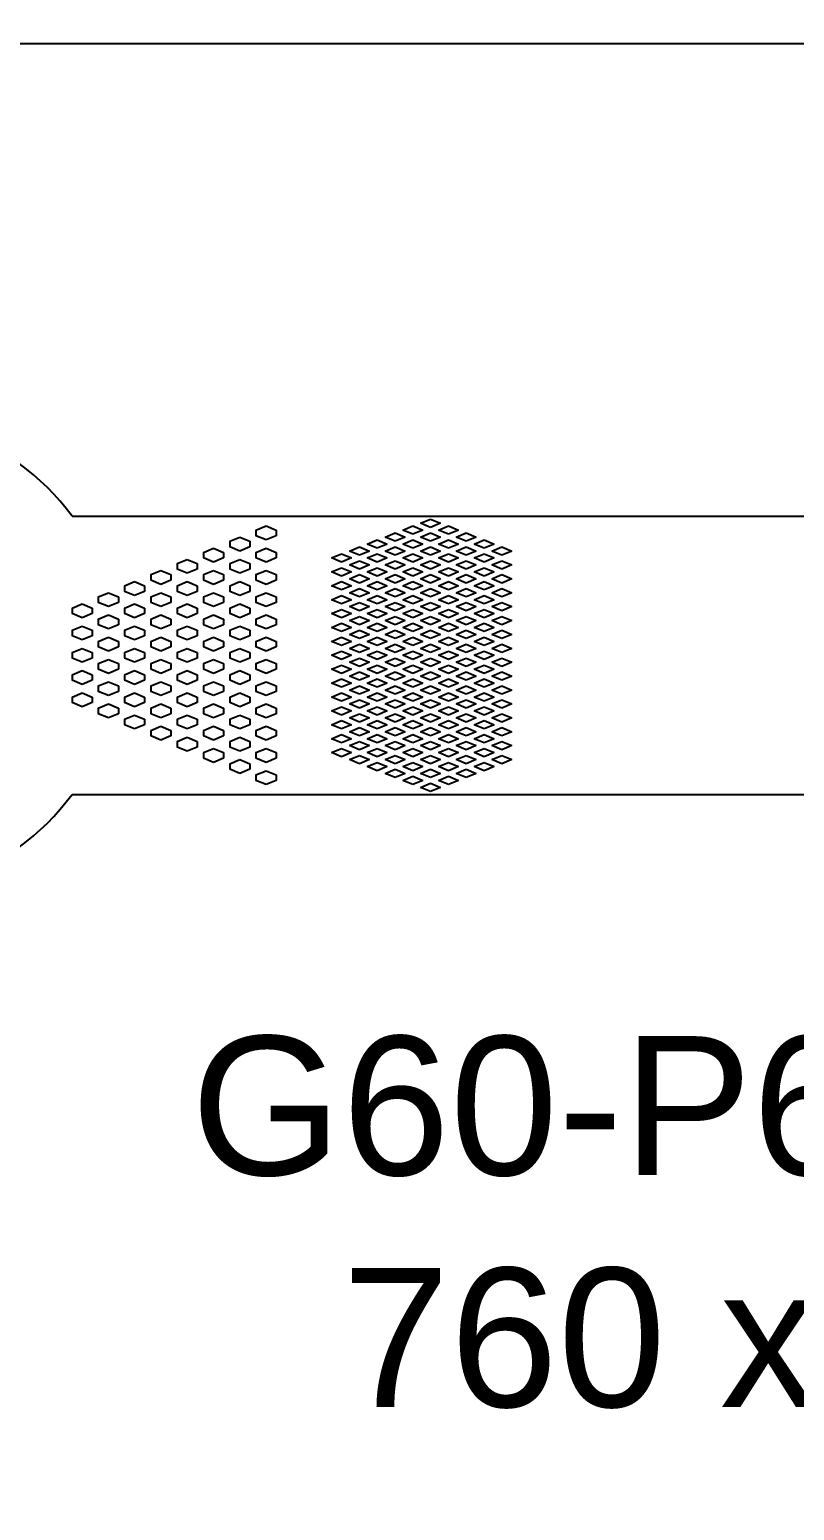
# Model space of a CAD drawing. Header units: inches. Extents: x -271009 to 5700, y -37000 to 38138.
# Drawn here: x -150319 to -147528, y -5405 to 0 of the extents above; entities that cross this region are included whole.
import ezdxf

# ---------------------------------------------------------------- set-up
doc = ezdxf.new("R2010")
doc.units = ezdxf.units.IN
doc.header["$MEASUREMENT"] = 0
doc.styles.get("Standard").update_dxf_attribs({"font": 'arial.ttf'})

msp = doc.modelspace()

# ---------------------------------------------------------------- linework, layer by layer
for p, q in [((-150164.5, -1776.3), (-147208.2, -1776.3)), ((-149493.1, -1827), (-149456.5, -1811.8)), ((-149493.1, -1827), (-149493.1, -1847.3)), ((-149456.5, -1811.8), (-149420, -1827)), ((-149420, -1827), (-149420, -1847.3)), ((-149022.1, -1852.4), (-148985.6, -1837.2)), ((-148985.6, -1837.2), (-148949, -1852.4)), ((-148957.2, -1827), (-148920.6, -1811.8)), ((-148920.6, -1842.2), (-148957.2, -1827)), ((-148920.6, -1811.8), (-148884.1, -1827)), ((-148884.1, -1827), (-148920.6, -1842.2)), ((-148892.2, -1801.6), (-148855.7, -1786.4)), ((-148855.7, -1816.9), (-148892.2, -1801.6)), ((-148892.2, -1852.4), (-148855.7, -1837.2)), ((-148855.7, -1786.4), (-148819.1, -1801.6)), ((-148819.1, -1801.6), (-148855.7, -1816.9)), ((-148855.7, -1837.2), (-148819.1, -1852.4)), ((-148827.2, -1827), (-148790.7, -1811.8)), ((-148790.7, -1842.2), (-148827.2, -1827)), ((-148790.7, -1811.8), (-148754.2, -1827)), ((-148754.2, -1827), (-148790.7, -1842.2)), ((-148762.3, -1852.4), (-148725.7, -1837.2)), ((-148725.7, -1837.2), (-148689.2, -1852.4)), ((-149589, -1867.6), (-149552.5, -1852.4)), ((-149589, -1867.6), (-149589, -1887.9)), ((-149552.5, -1903.1), (-149589, -1887.9)), ((-149552.5, -1852.4), (-149515.9, -1867.6)), ((-149515.9, -1887.9), (-149552.5, -1903.1)), ((-149515.9, -1867.6), (-149515.9, -1887.9)), ((-149456.5, -1862.5), (-149493.1, -1847.3)), ((-149420, -1847.3), (-149456.5, -1862.5)), ((-149152, -1903.1), (-149115.5, -1887.9)), ((-149115.5, -1887.9), (-149079, -1903.1)), ((-149087.1, -1877.8), (-149050.5, -1862.5)), ((-149050.5, -1893), (-149087.1, -1877.8)), ((-149050.5, -1862.5), (-149014, -1877.8)), ((-149014, -1877.8), (-149050.5, -1893)), ((-148985.6, -1867.6), (-149022.1, -1852.4)), ((-149022.1, -1903.1), (-148985.6, -1887.9)), ((-148949, -1852.4), (-148985.6, -1867.6)), ((-148985.6, -1887.9), (-148949, -1903.1)), ((-148957.2, -1877.8), (-148920.6, -1862.5)), ((-148920.6, -1893), (-148957.2, -1877.8)), ((-148920.6, -1862.5), (-148884.1, -1877.8)), ((-148884.1, -1877.8), (-148920.6, -1893)), ((-148855.7, -1867.6), (-148892.2, -1852.4)), ((-148892.2, -1903.1), (-148855.7, -1887.9)), ((-148819.1, -1852.4), (-148855.7, -1867.6)), ((-148855.7, -1887.9), (-148819.1, -1903.1)), ((-148827.2, -1877.8), (-148790.7, -1862.5)), ((-148790.7, -1893), (-148827.2, -1877.8)), ((-148790.7, -1862.5), (-148754.2, -1877.8)), ((-148754.2, -1877.8), (-148790.7, -1893)), ((-148725.7, -1867.6), (-148762.3, -1852.4)), ((-148762.3, -1903.1), (-148725.7, -1887.9)), ((-148689.2, -1852.4), (-148725.7, -1867.6)), ((-148725.7, -1887.9), (-148689.2, -1903.1)), ((-148697.3, -1877.8), (-148660.8, -1862.5)), ((-148660.8, -1893), (-148697.3, -1877.8)), ((-148660.8, -1862.5), (-148624.2, -1877.8)), ((-148624.2, -1877.8), (-148660.8, -1893)), ((-148632.4, -1903.1), (-148595.8, -1887.9)), ((-148595.8, -1887.9), (-148559.3, -1903.1)), ((-149780.8, -1948.8), (-149744.3, -1933.6)), ((-149744.3, -1933.6), (-149707.8, -1948.8)), ((-149684.9, -1908.2), (-149648.4, -1893)), ((-149684.9, -1908.2), (-149684.9, -1928.5)), ((-149648.4, -1943.7), (-149684.9, -1928.5)), ((-149648.4, -1893), (-149611.8, -1908.2)), ((-149611.8, -1928.5), (-149648.4, -1943.7)), ((-149611.8, -1908.2), (-149611.8, -1928.5)), ((-149589, -1948.8), (-149552.5, -1933.6)), ((-149552.5, -1933.6), (-149515.9, -1948.8)), ((-149493.1, -1908.2), (-149456.5, -1893)), ((-149493.1, -1908.2), (-149493.1, -1928.5)), ((-149456.5, -1943.7), (-149493.1, -1928.5)), ((-149456.5, -1893), (-149420, -1908.2)), ((-149420, -1928.5), (-149456.5, -1943.7)), ((-149420, -1908.2), (-149420, -1928.5)), ((-149217, -1928.5), (-149180.5, -1913.3)), ((-149180.5, -1943.7), (-149217, -1928.5)), ((-149180.5, -1913.3), (-149143.9, -1928.5)), ((-149143.9, -1928.5), (-149180.5, -1943.7)), ((-149115.5, -1918.4), (-149152, -1903.1)), ((-149152, -1953.9), (-149115.5, -1938.7)), ((-149079, -1903.1), (-149115.5, -1918.4)), ((-149115.5, -1938.7), (-149079, -1953.9)), ((-149087.1, -1928.5), (-149050.5, -1913.3)), ((-149050.5, -1943.7), (-149087.1, -1928.5)), ((-149050.5, -1913.3), (-149014, -1928.5)), ((-149014, -1928.5), (-149050.5, -1943.7)), ((-148985.6, -1918.4), (-149022.1, -1903.1)), ((-149022.1, -1953.9), (-148985.6, -1938.7)), ((-148949, -1903.1), (-148985.6, -1918.4)), ((-148985.6, -1938.7), (-148949, -1953.9)), ((-148957.2, -1928.5), (-148920.6, -1913.3)), ((-148920.6, -1943.7), (-148957.2, -1928.5)), ((-148920.6, -1913.3), (-148884.1, -1928.5)), ((-148884.1, -1928.5), (-148920.6, -1943.7)), ((-148855.7, -1918.4), (-148892.2, -1903.1)), ((-148892.2, -1953.9), (-148855.7, -1938.7)), ((-148819.1, -1903.1), (-148855.7, -1918.4)), ((-148855.7, -1938.7), (-148819.1, -1953.9)), ((-148827.2, -1928.5), (-148790.7, -1913.3)), ((-148790.7, -1943.7), (-148827.2, -1928.5)), ((-148790.7, -1913.3), (-148754.2, -1928.5)), ((-148754.2, -1928.5), (-148790.7, -1943.7)), ((-148725.7, -1918.4), (-148762.3, -1903.1)), ((-148762.3, -1953.9), (-148725.7, -1938.7)), ((-148689.2, -1903.1), (-148725.7, -1918.4)), ((-148725.7, -1938.7), (-148689.2, -1953.9)), ((-148697.3, -1928.5), (-148660.8, -1913.3)), ((-148660.8, -1943.7), (-148697.3, -1928.5)), ((-148660.8, -1913.3), (-148624.2, -1928.5)), ((-148624.2, -1928.5), (-148660.8, -1943.7)), ((-148595.8, -1918.4), (-148632.4, -1903.1)), ((-148632.4, -1953.9), (-148595.8, -1938.7)), ((-148559.3, -1903.1), (-148595.8, -1918.4)), ((-148595.8, -1938.7), (-148559.3, -1953.9)), ((-149876.8, -1989.4), (-149840.2, -1974.2)), ((-149876.8, -1989.4), (-149876.8, -2009.7)), ((-149840.2, -1974.2), (-149803.7, -1989.4)), ((-149803.7, -1989.4), (-149803.7, -2009.7)), ((-149780.8, -1948.8), (-149780.8, -1969.1)), ((-149744.3, -1984.3), (-149780.8, -1969.1)), ((-149707.8, -1969.1), (-149744.3, -1984.3)), ((-149707.8, -1948.8), (-149707.8, -1969.1)), ((-149684.9, -1989.4), (-149648.4, -1974.2)), ((-149684.9, -1989.4), (-149684.9, -2009.7)), ((-149648.4, -1974.2), (-149611.8, -1989.4)), ((-149611.8, -1989.4), (-149611.8, -2009.7)), ((-149589, -1948.8), (-149589, -1969.1)), ((-149552.5, -1984.3), (-149589, -1969.1)), ((-149515.9, -1969.1), (-149552.5, -1984.3)), ((-149515.9, -1948.8), (-149515.9, -1969.1)), ((-149493.1, -1989.4), (-149456.5, -1974.2)), ((-149493.1, -1989.4), (-149493.1, -2009.7)), ((-149456.5, -1974.2), (-149420, -1989.4)), ((-149420, -1989.4), (-149420, -2009.7)), ((-149217, -1979.3), (-149180.5, -1964)), ((-149180.5, -1994.5), (-149217, -1979.3)), ((-149180.5, -1964), (-149143.9, -1979.3)), ((-149143.9, -1979.3), (-149180.5, -1994.5)), ((-149115.5, -1969.1), (-149152, -1953.9)), ((-149152, -2004.6), (-149115.5, -1989.4)), ((-149079, -1953.9), (-149115.5, -1969.1)), ((-149115.5, -1989.4), (-149079, -2004.6)), ((-149087.1, -1979.3), (-149050.5, -1964)), ((-149050.5, -1994.5), (-149087.1, -1979.3)), ((-149050.5, -1964), (-149014, -1979.3)), ((-149014, -1979.3), (-149050.5, -1994.5)), ((-148985.6, -1969.1), (-149022.1, -1953.9)), ((-149022.1, -2004.6), (-148985.6, -1989.4)), ((-148949, -1953.9), (-148985.6, -1969.1)), ((-148985.6, -1989.4), (-148949, -2004.6)), ((-148957.2, -1979.3), (-148920.6, -1964)), ((-148920.6, -1994.5), (-148957.2, -1979.3)), ((-148920.6, -1964), (-148884.1, -1979.3)), ((-148884.1, -1979.3), (-148920.6, -1994.5)), ((-148855.7, -1969.1), (-148892.2, -1953.9)), ((-148892.2, -2004.6), (-148855.7, -1989.4)), ((-148819.1, -1953.9), (-148855.7, -1969.1)), ((-148855.7, -1989.4), (-148819.1, -2004.6)), ((-148827.2, -1979.3), (-148790.7, -1964)), ((-148790.7, -1994.5), (-148827.2, -1979.3)), ((-148790.7, -1964), (-148754.2, -1979.3)), ((-148754.2, -1979.3), (-148790.7, -1994.5)), ((-148725.7, -1969.1), (-148762.3, -1953.9)), ((-148762.3, -2004.6), (-148725.7, -1989.4)), ((-148689.2, -1953.9), (-148725.7, -1969.1)), ((-148725.7, -1989.4), (-148689.2, -2004.6)), ((-148697.3, -1979.3), (-148660.8, -1964)), ((-148660.8, -1994.5), (-148697.3, -1979.3)), ((-148660.8, -1964), (-148624.2, -1979.3)), ((-148624.2, -1979.3), (-148660.8, -1994.5)), ((-148595.8, -1969.1), (-148632.4, -1953.9)), ((-148632.4, -2004.6), (-148595.8, -1989.4)), ((-148559.3, -1953.9), (-148595.8, -1969.1)), ((-148595.8, -1989.4), (-148559.3, -2004.6)), ((-149972.7, -2030), (-149936.1, -2014.8)), ((-149972.7, -2030), (-149972.7, -2050.3)), ((-149936.1, -2065.5), (-149972.7, -2050.3)), ((-149936.1, -2014.8), (-149899.6, -2030)), ((-149899.6, -2050.3), (-149936.1, -2065.5)), ((-149899.6, -2030), (-149899.6, -2050.3)), ((-149840.2, -2024.9), (-149876.8, -2009.7)), ((-149803.7, -2009.7), (-149840.2, -2024.9)), ((-149780.8, -2030), (-149744.3, -2014.8)), ((-149780.8, -2030), (-149780.8, -2050.3)), ((-149744.3, -2065.5), (-149780.8, -2050.3)), ((-149744.3, -2014.8), (-149707.8, -2030)), ((-149707.8, -2050.3), (-149744.3, -2065.5)), ((-149707.8, -2030), (-149707.8, -2050.3)), ((-149648.4, -2024.9), (-149684.9, -2009.7)), ((-149611.8, -2009.7), (-149648.4, -2024.9)), ((-149589, -2030), (-149552.5, -2014.8)), ((-149589, -2030), (-149589, -2050.3)), ((-149552.5, -2065.5), (-149589, -2050.3)), ((-149552.5, -2014.8), (-149515.9, -2030)), ((-149515.9, -2050.3), (-149552.5, -2065.5)), ((-149515.9, -2030), (-149515.9, -2050.3)), ((-149456.5, -2024.9), (-149493.1, -2009.7)), ((-149420, -2009.7), (-149456.5, -2024.9)), ((-149217, -2030), (-149180.5, -2014.8)), ((-149180.5, -2045.2), (-149217, -2030)), ((-149180.5, -2014.8), (-149143.9, -2030)), ((-149143.9, -2030), (-149180.5, -2045.2)), ((-149115.5, -2019.9), (-149152, -2004.6)), ((-149152, -2055.4), (-149115.5, -2040.2)), ((-149079, -2004.6), (-149115.5, -2019.9)), ((-149115.5, -2040.2), (-149079, -2055.4)), ((-149087.1, -2030), (-149050.5, -2014.8)), ((-149050.5, -2045.2), (-149087.1, -2030)), ((-149050.5, -2014.8), (-149014, -2030)), ((-149014, -2030), (-149050.5, -2045.2)), ((-148985.6, -2019.9), (-149022.1, -2004.6)), ((-149022.1, -2055.4), (-148985.6, -2040.2)), ((-148949, -2004.6), (-148985.6, -2019.9)), ((-148985.6, -2040.2), (-148949, -2055.4)), ((-148957.2, -2030), (-148920.6, -2014.8)), ((-148920.6, -2045.2), (-148957.2, -2030)), ((-148920.6, -2014.8), (-148884.1, -2030)), ((-148884.1, -2030), (-148920.6, -2045.2)), ((-148855.7, -2019.9), (-148892.2, -2004.6)), ((-148892.2, -2055.4), (-148855.7, -2040.2)), ((-148819.1, -2004.6), (-148855.7, -2019.9)), ((-148855.7, -2040.2), (-148819.1, -2055.4)), ((-148827.2, -2030), (-148790.7, -2014.8)), ((-148790.7, -2045.2), (-148827.2, -2030)), ((-148790.7, -2014.8), (-148754.2, -2030)), ((-148754.2, -2030), (-148790.7, -2045.2)), ((-148725.7, -2019.9), (-148762.3, -2004.6)), ((-148762.3, -2055.4), (-148725.7, -2040.2)), ((-148689.2, -2004.6), (-148725.7, -2019.9)), ((-148725.7, -2040.2), (-148689.2, -2055.4)), ((-148697.3, -2030), (-148660.8, -2014.8)), ((-148660.8, -2045.2), (-148697.3, -2030)), ((-148660.8, -2014.8), (-148624.2, -2030)), ((-148624.2, -2030), (-148660.8, -2045.2)), ((-148595.8, -2019.9), (-148632.4, -2004.6)), ((-148632.4, -2055.4), (-148595.8, -2040.2)), ((-148559.3, -2004.6), (-148595.8, -2019.9)), ((-148595.8, -2040.2), (-148559.3, -2055.4)), ((-150164.5, -2111.2), (-150128, -2096)), ((-150128, -2096), (-150091.4, -2111.2)), ((-150068.6, -2070.6), (-150032, -2055.4)), ((-150068.6, -2070.6), (-150068.6, -2090.9)), ((-150032, -2106.1), (-150068.6, -2090.9)), ((-150032, -2055.4), (-149995.5, -2070.6)), ((-149995.5, -2090.9), (-150032, -2106.1)), ((-149995.5, -2070.6), (-149995.5, -2090.9)), ((-149972.7, -2111.2), (-149936.1, -2096)), ((-149936.1, -2096), (-149899.6, -2111.2)), ((-149876.8, -2070.6), (-149840.2, -2055.4)), ((-149876.8, -2070.6), (-149876.8, -2090.9)), ((-149840.2, -2106.1), (-149876.8, -2090.9)), ((-149840.2, -2055.4), (-149803.7, -2070.6)), ((-149803.7, -2090.9), (-149840.2, -2106.1)), ((-149803.7, -2070.6), (-149803.7, -2090.9)), ((-149780.8, -2111.2), (-149744.3, -2096)), ((-149744.3, -2096), (-149707.8, -2111.2)), ((-149684.9, -2070.6), (-149648.4, -2055.4)), ((-149684.9, -2070.6), (-149684.9, -2090.9)), ((-149648.4, -2106.1), (-149684.9, -2090.9)), ((-149648.4, -2055.4), (-149611.8, -2070.6)), ((-149611.8, -2090.9), (-149648.4, -2106.1)), ((-149611.8, -2070.6), (-149611.8, -2090.9)), ((-149589, -2111.2), (-149552.5, -2096)), ((-149552.5, -2096), (-149515.9, -2111.2)), ((-149493.1, -2070.6), (-149456.5, -2055.4)), ((-149493.1, -2070.6), (-149493.1, -2090.9)), ((-149456.5, -2106.1), (-149493.1, -2090.9)), ((-149456.5, -2055.4), (-149420, -2070.6)), ((-149420, -2090.9), (-149456.5, -2106.1)), ((-149420, -2070.6), (-149420, -2090.9)), ((-149217, -2080.8), (-149180.5, -2065.5)), ((-149180.5, -2096), (-149217, -2080.8)), ((-149180.5, -2065.5), (-149143.9, -2080.8)), ((-149143.9, -2080.8), (-149180.5, -2096)), ((-149115.5, -2070.6), (-149152, -2055.4)), ((-149152, -2106.1), (-149115.5, -2090.9)), ((-149115.5, -2121.4), (-149152, -2106.1)), ((-149079, -2055.4), (-149115.5, -2070.6)), ((-149115.5, -2090.9), (-149079, -2106.1)), ((-149079, -2106.1), (-149115.5, -2121.4)), ((-149087.1, -2080.8), (-149050.5, -2065.5)), ((-149050.5, -2096), (-149087.1, -2080.8)), ((-149050.5, -2065.5), (-149014, -2080.8)), ((-149014, -2080.8), (-149050.5, -2096)), ((-148985.6, -2070.6), (-149022.1, -2055.4)), ((-149022.1, -2106.1), (-148985.6, -2090.9)), ((-148985.6, -2121.4), (-149022.1, -2106.1)), ((-148949, -2055.4), (-148985.6, -2070.6)), ((-148985.6, -2090.9), (-148949, -2106.1)), ((-148949, -2106.1), (-148985.6, -2121.4)), ((-148957.2, -2080.8), (-148920.6, -2065.5)), ((-148920.6, -2096), (-148957.2, -2080.8)), ((-148920.6, -2065.5), (-148884.1, -2080.8)), ((-148884.1, -2080.8), (-148920.6, -2096)), ((-148855.7, -2070.6), (-148892.2, -2055.4)), ((-148892.2, -2106.1), (-148855.7, -2090.9)), ((-148855.7, -2121.4), (-148892.2, -2106.1)), ((-148819.1, -2055.4), (-148855.7, -2070.6)), ((-148855.7, -2090.9), (-148819.1, -2106.1)), ((-148819.1, -2106.1), (-148855.7, -2121.4)), ((-148827.2, -2080.8), (-148790.7, -2065.5)), ((-148790.7, -2096), (-148827.2, -2080.8)), ((-148790.7, -2065.5), (-148754.2, -2080.8)), ((-148754.2, -2080.8), (-148790.7, -2096)), ((-148725.7, -2070.6), (-148762.3, -2055.4)), ((-148762.3, -2106.1), (-148725.7, -2090.9)), ((-148725.7, -2121.4), (-148762.3, -2106.1)), ((-148689.2, -2055.4), (-148725.7, -2070.6)), ((-148725.7, -2090.9), (-148689.2, -2106.1)), ((-148689.2, -2106.1), (-148725.7, -2121.4)), ((-148697.3, -2080.8), (-148660.8, -2065.5)), ((-148660.8, -2096), (-148697.3, -2080.8)), ((-148660.8, -2065.5), (-148624.2, -2080.8)), ((-148624.2, -2080.8), (-148660.8, -2096)), ((-148595.8, -2070.6), (-148632.4, -2055.4)), ((-148632.4, -2106.1), (-148595.8, -2090.9)), ((-148595.8, -2121.4), (-148632.4, -2106.1)), ((-148559.3, -2055.4), (-148595.8, -2070.6)), ((-148595.8, -2090.9), (-148559.3, -2106.1)), ((-148559.3, -2106.1), (-148595.8, -2121.4)), ((-150164.5, -2111.2), (-150164.5, -2131.5)), ((-150128, -2146.7), (-150164.5, -2131.5)), ((-150091.4, -2131.5), (-150128, -2146.7)), ((-150091.4, -2111.2), (-150091.4, -2131.5)), ((-150068.6, -2151.8), (-150032, -2136.6)), ((-150068.6, -2151.8), (-150068.6, -2172.1)), ((-150032, -2136.6), (-149995.5, -2151.8)), ((-149995.5, -2151.8), (-149995.5, -2172.1)), ((-149972.7, -2111.2), (-149972.7, -2131.5)), ((-149936.1, -2146.7), (-149972.7, -2131.5)), ((-149899.6, -2131.5), (-149936.1, -2146.7)), ((-149899.6, -2111.2), (-149899.6, -2131.5)), ((-149876.8, -2151.8), (-149840.2, -2136.6)), ((-149876.8, -2151.8), (-149876.8, -2172.1)), ((-149840.2, -2136.6), (-149803.7, -2151.8)), ((-149803.7, -2151.8), (-149803.7, -2172.1)), ((-149780.8, -2111.2), (-149780.8, -2131.5)), ((-149744.3, -2146.7), (-149780.8, -2131.5)), ((-149707.8, -2131.5), (-149744.3, -2146.7)), ((-149707.8, -2111.2), (-149707.8, -2131.5)), ((-149684.9, -2151.8), (-149648.4, -2136.6)), ((-149684.9, -2151.8), (-149684.9, -2172.1)), ((-149648.4, -2136.6), (-149611.8, -2151.8)), ((-149611.8, -2151.8), (-149611.8, -2172.1)), ((-149589, -2111.2), (-149589, -2131.5)), ((-149552.5, -2146.7), (-149589, -2131.5)), ((-149515.9, -2131.5), (-149552.5, -2146.7)), ((-149515.9, -2111.2), (-149515.9, -2131.5)), ((-149493.1, -2151.8), (-149456.5, -2136.6)), ((-149493.1, -2151.8), (-149493.1, -2172.1)), ((-149456.5, -2136.6), (-149420, -2151.8)), ((-149420, -2151.8), (-149420, -2172.1)), ((-149217, -2131.5), (-149180.5, -2116.3)), ((-149180.5, -2146.7), (-149217, -2131.5)), ((-149180.5, -2116.3), (-149143.9, -2131.5)), ((-149143.9, -2131.5), (-149180.5, -2146.7)), ((-149152, -2156.9), (-149115.5, -2141.7)), ((-149115.5, -2172.1), (-149152, -2156.9)), ((-149115.5, -2141.7), (-149079, -2156.9)), ((-149079, -2156.9), (-149115.5, -2172.1)), ((-149087.1, -2131.5), (-149050.5, -2116.3)), ((-149050.5, -2146.7), (-149087.1, -2131.5)), ((-149050.5, -2116.3), (-149014, -2131.5)), ((-149014, -2131.5), (-149050.5, -2146.7)), ((-149022.1, -2156.9), (-148985.6, -2141.7)), ((-148985.6, -2172.1), (-149022.1, -2156.9)), ((-148985.6, -2141.7), (-148949, -2156.9)), ((-148949, -2156.9), (-148985.6, -2172.1)), ((-148957.2, -2131.5), (-148920.6, -2116.3)), ((-148920.6, -2146.7), (-148957.2, -2131.5)), ((-148920.6, -2116.3), (-148884.1, -2131.5)), ((-148884.1, -2131.5), (-148920.6, -2146.7)), ((-148892.2, -2156.9), (-148855.7, -2141.7)), ((-148855.7, -2172.1), (-148892.2, -2156.9)), ((-148855.7, -2141.7), (-148819.1, -2156.9)), ((-148819.1, -2156.9), (-148855.7, -2172.1)), ((-148827.2, -2131.5), (-148790.7, -2116.3)), ((-148790.7, -2146.7), (-148827.2, -2131.5)), ((-148790.7, -2116.3), (-148754.2, -2131.5)), ((-148754.2, -2131.5), (-148790.7, -2146.7)), ((-148762.3, -2156.9), (-148725.7, -2141.7)), ((-148725.7, -2172.1), (-148762.3, -2156.9)), ((-148725.7, -2141.7), (-148689.2, -2156.9)), ((-148689.2, -2156.9), (-148725.7, -2172.1)), ((-148697.3, -2131.5), (-148660.8, -2116.3)), ((-148660.8, -2146.7), (-148697.3, -2131.5)), ((-148660.8, -2116.3), (-148624.2, -2131.5)), ((-148624.2, -2131.5), (-148660.8, -2146.7)), ((-148632.4, -2156.9), (-148595.8, -2141.7)), ((-148595.8, -2172.1), (-148632.4, -2156.9)), ((-148595.8, -2141.7), (-148559.3, -2156.9)), ((-148559.3, -2156.9), (-148595.8, -2172.1)), ((-150164.5, -2192.4), (-150128, -2177.2)), ((-150164.5, -2192.4), (-150164.5, -2212.7)), ((-150128, -2227.9), (-150164.5, -2212.7)), ((-150128, -2177.2), (-150091.4, -2192.4)), ((-150091.4, -2212.7), (-150128, -2227.9)), ((-150091.4, -2192.4), (-150091.4, -2212.7)), ((-150032, -2187.3), (-150068.6, -2172.1)), ((-149995.5, -2172.1), (-150032, -2187.3)), ((-149972.7, -2192.4), (-149936.1, -2177.2)), ((-149972.7, -2192.4), (-149972.7, -2212.7)), ((-149936.1, -2227.9), (-149972.7, -2212.7)), ((-149936.1, -2177.2), (-149899.6, -2192.4)), ((-149899.6, -2212.7), (-149936.1, -2227.9)), ((-149899.6, -2192.4), (-149899.6, -2212.7)), ((-149840.2, -2187.3), (-149876.8, -2172.1)), ((-149803.7, -2172.1), (-149840.2, -2187.3)), ((-149780.8, -2192.4), (-149744.3, -2177.2)), ((-149780.8, -2192.4), (-149780.8, -2212.7)), ((-149744.3, -2227.9), (-149780.8, -2212.7)), ((-149744.3, -2177.2), (-149707.8, -2192.4)), ((-149707.8, -2212.7), (-149744.3, -2227.9)), ((-149707.8, -2192.4), (-149707.8, -2212.7)), ((-149648.4, -2187.3), (-149684.9, -2172.1)), ((-149611.8, -2172.1), (-149648.4, -2187.3)), ((-149589, -2192.4), (-149552.5, -2177.2)), ((-149589, -2192.4), (-149589, -2212.7)), ((-149552.5, -2227.9), (-149589, -2212.7)), ((-149552.5, -2177.2), (-149515.9, -2192.4)), ((-149515.9, -2212.7), (-149552.5, -2227.9)), ((-149515.9, -2192.4), (-149515.9, -2212.7)), ((-149456.5, -2187.3), (-149493.1, -2172.1)), ((-149420, -2172.1), (-149456.5, -2187.3)), ((-149217, -2182.3), (-149180.5, -2167)), ((-149180.5, -2197.5), (-149217, -2182.3)), ((-149180.5, -2167), (-149143.9, -2182.3)), ((-149143.9, -2182.3), (-149180.5, -2197.5)), ((-149152, -2207.6), (-149115.5, -2192.4)), ((-149115.5, -2222.9), (-149152, -2207.6)), ((-149115.5, -2192.4), (-149079, -2207.6)), ((-149079, -2207.6), (-149115.5, -2222.9)), ((-149087.1, -2182.3), (-149050.5, -2167)), ((-149050.5, -2197.5), (-149087.1, -2182.3)), ((-149050.5, -2167), (-149014, -2182.3)), ((-149014, -2182.3), (-149050.5, -2197.5)), ((-149022.1, -2207.6), (-148985.6, -2192.4)), ((-148985.6, -2222.9), (-149022.1, -2207.6)), ((-148985.6, -2192.4), (-148949, -2207.6)), ((-148949, -2207.6), (-148985.6, -2222.9)), ((-148957.2, -2182.3), (-148920.6, -2167)), ((-148920.6, -2197.5), (-148957.2, -2182.3)), ((-148920.6, -2167), (-148884.1, -2182.3)), ((-148884.1, -2182.3), (-148920.6, -2197.5)), ((-148892.2, -2207.6), (-148855.7, -2192.4)), ((-148855.7, -2222.9), (-148892.2, -2207.6)), ((-148855.7, -2192.4), (-148819.1, -2207.6)), ((-148819.1, -2207.6), (-148855.7, -2222.9)), ((-148827.2, -2182.3), (-148790.7, -2167)), ((-148790.7, -2197.5), (-148827.2, -2182.3)), ((-148790.7, -2167), (-148754.2, -2182.3)), ((-148754.2, -2182.3), (-148790.7, -2197.5)), ((-148762.3, -2207.6), (-148725.7, -2192.4)), ((-148725.7, -2222.9), (-148762.3, -2207.6)), ((-148725.7, -2192.4), (-148689.2, -2207.6)), ((-148689.2, -2207.6), (-148725.7, -2222.9)), ((-148697.3, -2182.3), (-148660.8, -2167)), ((-148660.8, -2197.5), (-148697.3, -2182.3)), ((-148660.8, -2167), (-148624.2, -2182.3)), ((-148624.2, -2182.3), (-148660.8, -2197.5)), ((-148632.4, -2207.6), (-148595.8, -2192.4)), ((-148595.8, -2222.9), (-148632.4, -2207.6)), ((-148595.8, -2192.4), (-148559.3, -2207.6)), ((-148559.3, -2207.6), (-148595.8, -2222.9)), ((-150164.5, -2273.6), (-150128, -2258.4)), ((-150128, -2258.4), (-150091.4, -2273.6)), ((-150068.6, -2233), (-150032, -2217.8)), ((-150068.6, -2233), (-150068.6, -2253.3)), ((-150032, -2268.5), (-150068.6, -2253.3)), ((-150032, -2217.8), (-149995.5, -2233)), ((-149995.5, -2253.3), (-150032, -2268.5)), ((-149995.5, -2233), (-149995.5, -2253.3)), ((-149972.7, -2273.6), (-149936.1, -2258.4)), ((-149936.1, -2258.4), (-149899.6, -2273.6)), ((-149876.8, -2233), (-149840.2, -2217.8)), ((-149876.8, -2233), (-149876.8, -2253.3)), ((-149840.2, -2268.5), (-149876.8, -2253.3)), ((-149840.2, -2217.8), (-149803.7, -2233)), ((-149803.7, -2253.3), (-149840.2, -2268.5)), ((-149803.7, -2233), (-149803.7, -2253.3)), ((-149780.8, -2273.6), (-149744.3, -2258.4)), ((-149744.3, -2258.4), (-149707.8, -2273.6)), ((-149684.9, -2233), (-149648.4, -2217.8)), ((-149684.9, -2233), (-149684.9, -2253.3)), ((-149648.4, -2268.5), (-149684.9, -2253.3)), ((-149648.4, -2217.8), (-149611.8, -2233)), ((-149611.8, -2253.3), (-149648.4, -2268.5)), ((-149611.8, -2233), (-149611.8, -2253.3)), ((-149589, -2273.6), (-149552.5, -2258.4)), ((-149552.5, -2258.4), (-149515.9, -2273.6)), ((-149493.1, -2233), (-149456.5, -2217.8)), ((-149493.1, -2233), (-149493.1, -2253.3)), ((-149456.5, -2268.5), (-149493.1, -2253.3)), ((-149456.5, -2217.8), (-149420, -2233)), ((-149420, -2253.3), (-149456.5, -2268.5)), ((-149420, -2233), (-149420, -2253.3)), ((-149217, -2233), (-149180.5, -2217.8)), ((-149180.5, -2248.2), (-149217, -2233)), ((-149217, -2283.8), (-149180.5, -2268.5)), ((-149180.5, -2217.8), (-149143.9, -2233)), ((-149143.9, -2233), (-149180.5, -2248.2)), ((-149180.5, -2268.5), (-149143.9, -2283.8)), ((-149152, -2258.4), (-149115.5, -2243.2)), ((-149115.5, -2273.6), (-149152, -2258.4)), ((-149115.5, -2243.2), (-149079, -2258.4)), ((-149079, -2258.4), (-149115.5, -2273.6)), ((-149087.1, -2233), (-149050.5, -2217.8)), ((-149050.5, -2248.2), (-149087.1, -2233)), ((-149087.1, -2283.8), (-149050.5, -2268.5)), ((-149050.5, -2217.8), (-149014, -2233)), ((-149014, -2233), (-149050.5, -2248.2)), ((-149050.5, -2268.5), (-149014, -2283.8)), ((-149022.1, -2258.4), (-148985.6, -2243.2)), ((-148985.6, -2273.6), (-149022.1, -2258.4)), ((-148985.6, -2243.2), (-148949, -2258.4)), ((-148949, -2258.4), (-148985.6, -2273.6)), ((-148957.2, -2233), (-148920.6, -2217.8)), ((-148920.6, -2248.2), (-148957.2, -2233)), ((-148957.2, -2283.8), (-148920.6, -2268.5)), ((-148920.6, -2217.8), (-148884.1, -2233)), ((-148884.1, -2233), (-148920.6, -2248.2)), ((-148920.6, -2268.5), (-148884.1, -2283.8)), ((-148892.2, -2258.4), (-148855.7, -2243.2)), ((-148855.7, -2273.6), (-148892.2, -2258.4)), ((-148855.7, -2243.2), (-148819.1, -2258.4)), ((-148819.1, -2258.4), (-148855.7, -2273.6)), ((-148827.2, -2233), (-148790.7, -2217.8)), ((-148790.7, -2248.2), (-148827.2, -2233)), ((-148827.2, -2283.8), (-148790.7, -2268.5)), ((-148790.7, -2217.8), (-148754.2, -2233)), ((-148754.2, -2233), (-148790.7, -2248.2)), ((-148790.7, -2268.5), (-148754.2, -2283.8)), ((-148762.3, -2258.4), (-148725.7, -2243.2)), ((-148725.7, -2273.6), (-148762.3, -2258.4)), ((-148725.7, -2243.2), (-148689.2, -2258.4)), ((-148689.2, -2258.4), (-148725.7, -2273.6)), ((-148697.3, -2233), (-148660.8, -2217.8)), ((-148660.8, -2248.2), (-148697.3, -2233)), ((-148697.3, -2283.8), (-148660.8, -2268.5)), ((-148660.8, -2217.8), (-148624.2, -2233)), ((-148624.2, -2233), (-148660.8, -2248.2)), ((-148660.8, -2268.5), (-148624.2, -2283.8)), ((-148632.4, -2258.4), (-148595.8, -2243.2)), ((-148595.8, -2273.6), (-148632.4, -2258.4)), ((-148595.8, -2243.2), (-148559.3, -2258.4)), ((-148559.3, -2258.4), (-148595.8, -2273.6)), ((-150164.5, -2273.6), (-150164.5, -2293.9)), ((-150128, -2309.1), (-150164.5, -2293.9)), ((-150091.4, -2293.9), (-150128, -2309.1)), ((-150091.4, -2273.6), (-150091.4, -2293.9)), ((-150068.6, -2314.2), (-150032, -2299)), ((-150068.6, -2314.2), (-150068.6, -2334.5)), ((-150032, -2299), (-149995.5, -2314.2)), ((-149995.5, -2314.2), (-149995.5, -2334.5)), ((-149972.7, -2273.6), (-149972.7, -2293.9)), ((-149936.1, -2309.1), (-149972.7, -2293.9)), ((-149899.6, -2293.9), (-149936.1, -2309.1)), ((-149899.6, -2273.6), (-149899.6, -2293.9)), ((-149876.8, -2314.2), (-149840.2, -2299)), ((-149876.8, -2314.2), (-149876.8, -2334.5)), ((-149840.2, -2299), (-149803.7, -2314.2)), ((-149803.7, -2314.2), (-149803.7, -2334.5)), ((-149780.8, -2273.6), (-149780.8, -2293.9)), ((-149744.3, -2309.1), (-149780.8, -2293.9)), ((-149707.8, -2293.9), (-149744.3, -2309.1)), ((-149707.8, -2273.6), (-149707.8, -2293.9)), ((-149684.9, -2314.2), (-149648.4, -2299)), ((-149684.9, -2314.2), (-149684.9, -2334.5)), ((-149648.4, -2299), (-149611.8, -2314.2)), ((-149611.8, -2314.2), (-149611.8, -2334.5)), ((-149589, -2273.6), (-149589, -2293.9)), ((-149552.5, -2309.1), (-149589, -2293.9)), ((-149515.9, -2293.9), (-149552.5, -2309.1)), ((-149515.9, -2273.6), (-149515.9, -2293.9)), ((-149493.1, -2314.2), (-149456.5, -2299)), ((-149493.1, -2314.2), (-149493.1, -2334.5)), ((-149456.5, -2299), (-149420, -2314.2)), ((-149420, -2314.2), (-149420, -2334.5)), ((-149180.5, -2299), (-149217, -2283.8)), ((-149217, -2334.5), (-149180.5, -2319.3)), ((-149143.9, -2283.8), (-149180.5, -2299)), ((-149180.5, -2319.3), (-149143.9, -2334.5)), ((-149152, -2309.1), (-149115.5, -2293.9)), ((-149115.5, -2324.4), (-149152, -2309.1)), ((-149115.5, -2293.9), (-149079, -2309.1)), ((-149079, -2309.1), (-149115.5, -2324.4)), ((-149050.5, -2299), (-149087.1, -2283.8)), ((-149087.1, -2334.5), (-149050.5, -2319.3)), ((-149014, -2283.8), (-149050.5, -2299)), ((-149050.5, -2319.3), (-149014, -2334.5)), ((-149022.1, -2309.1), (-148985.6, -2293.9)), ((-148985.6, -2324.4), (-149022.1, -2309.1)), ((-148985.6, -2293.9), (-148949, -2309.1)), ((-148949, -2309.1), (-148985.6, -2324.4)), ((-148920.6, -2299), (-148957.2, -2283.8)), ((-148957.2, -2334.5), (-148920.6, -2319.3)), ((-148884.1, -2283.8), (-148920.6, -2299)), ((-148920.6, -2319.3), (-148884.1, -2334.5)), ((-148892.2, -2309.1), (-148855.7, -2293.9)), ((-148855.7, -2324.4), (-148892.2, -2309.1)), ((-148855.7, -2293.9), (-148819.1, -2309.1)), ((-148819.1, -2309.1), (-148855.7, -2324.4)), ((-148790.7, -2299), (-148827.2, -2283.8)), ((-148827.2, -2334.5), (-148790.7, -2319.3)), ((-148754.2, -2283.8), (-148790.7, -2299)), ((-148790.7, -2319.3), (-148754.2, -2334.5)), ((-148762.3, -2309.1), (-148725.7, -2293.9)), ((-148725.7, -2324.4), (-148762.3, -2309.1)), ((-148725.7, -2293.9), (-148689.2, -2309.1)), ((-148689.2, -2309.1), (-148725.7, -2324.4)), ((-148660.8, -2299), (-148697.3, -2283.8)), ((-148697.3, -2334.5), (-148660.8, -2319.3)), ((-148624.2, -2283.8), (-148660.8, -2299)), ((-148660.8, -2319.3), (-148624.2, -2334.5)), ((-148632.4, -2309.1), (-148595.8, -2293.9)), ((-148595.8, -2324.4), (-148632.4, -2309.1)), ((-148595.8, -2293.9), (-148559.3, -2309.1)), ((-148559.3, -2309.1), (-148595.8, -2324.4)), ((-150164.5, -2354.8), (-150128, -2339.6)), ((-150164.5, -2354.8), (-150164.5, -2375.1)), ((-150128, -2390.3), (-150164.5, -2375.1)), ((-150128, -2339.6), (-150091.4, -2354.8)), ((-150091.4, -2375.1), (-150128, -2390.3)), ((-150091.4, -2354.8), (-150091.4, -2375.1)), ((-150032, -2349.7), (-150068.6, -2334.5)), ((-149995.5, -2334.5), (-150032, -2349.7)), ((-149972.7, -2354.8), (-149936.1, -2339.6)), ((-149972.7, -2354.8), (-149972.7, -2375.1)), ((-149936.1, -2390.3), (-149972.7, -2375.1)), ((-149936.1, -2339.6), (-149899.6, -2354.8)), ((-149899.6, -2375.1), (-149936.1, -2390.3)), ((-149899.6, -2354.8), (-149899.6, -2375.1)), ((-149840.2, -2349.7), (-149876.8, -2334.5)), ((-149803.7, -2334.5), (-149840.2, -2349.7)), ((-149780.8, -2354.8), (-149744.3, -2339.6)), ((-149780.8, -2354.8), (-149780.8, -2375.1)), ((-149744.3, -2390.3), (-149780.8, -2375.1)), ((-149744.3, -2339.6), (-149707.8, -2354.8)), ((-149707.8, -2375.1), (-149744.3, -2390.3)), ((-149707.8, -2354.8), (-149707.8, -2375.1)), ((-149648.4, -2349.7), (-149684.9, -2334.5)), ((-149611.8, -2334.5), (-149648.4, -2349.7)), ((-149589, -2354.8), (-149552.5, -2339.6)), ((-149589, -2354.8), (-149589, -2375.1)), ((-149552.5, -2390.3), (-149589, -2375.1)), ((-149552.5, -2339.6), (-149515.9, -2354.8)), ((-149515.9, -2375.1), (-149552.5, -2390.3)), ((-149515.9, -2354.8), (-149515.9, -2375.1)), ((-149456.5, -2349.7), (-149493.1, -2334.5)), ((-149420, -2334.5), (-149456.5, -2349.7)), ((-149180.5, -2349.7), (-149217, -2334.5)), ((-149217, -2385.3), (-149180.5, -2370)), ((-149143.9, -2334.5), (-149180.5, -2349.7)), ((-149180.5, -2370), (-149143.9, -2385.3)), ((-149152, -2359.9), (-149115.5, -2344.7)), ((-149115.5, -2375.1), (-149152, -2359.9)), ((-149115.5, -2344.7), (-149079, -2359.9)), ((-149079, -2359.9), (-149115.5, -2375.1)), ((-149050.5, -2349.7), (-149087.1, -2334.5)), ((-149087.1, -2385.3), (-149050.5, -2370)), ((-149014, -2334.5), (-149050.5, -2349.7)), ((-149050.5, -2370), (-149014, -2385.3)), ((-149022.1, -2359.9), (-148985.6, -2344.7)), ((-148985.6, -2375.1), (-149022.1, -2359.9)), ((-148985.6, -2344.7), (-148949, -2359.9)), ((-148949, -2359.9), (-148985.6, -2375.1)), ((-148920.6, -2349.7), (-148957.2, -2334.5)), ((-148957.2, -2385.3), (-148920.6, -2370)), ((-148884.1, -2334.5), (-148920.6, -2349.7)), ((-148920.6, -2370), (-148884.1, -2385.3)), ((-148892.2, -2359.9), (-148855.7, -2344.7)), ((-148855.7, -2375.1), (-148892.2, -2359.9)), ((-148855.7, -2344.7), (-148819.1, -2359.9)), ((-148819.1, -2359.9), (-148855.7, -2375.1)), ((-148790.7, -2349.7), (-148827.2, -2334.5)), ((-148827.2, -2385.3), (-148790.7, -2370)), ((-148754.2, -2334.5), (-148790.7, -2349.7)), ((-148790.7, -2370), (-148754.2, -2385.3)), ((-148762.3, -2359.9), (-148725.7, -2344.7)), ((-148725.7, -2375.1), (-148762.3, -2359.9)), ((-148725.7, -2344.7), (-148689.2, -2359.9)), ((-148689.2, -2359.9), (-148725.7, -2375.1)), ((-148660.8, -2349.7), (-148697.3, -2334.5)), ((-148697.3, -2385.3), (-148660.8, -2370)), ((-148624.2, -2334.5), (-148660.8, -2349.7)), ((-148660.8, -2370), (-148624.2, -2385.3)), ((-148632.4, -2359.9), (-148595.8, -2344.7)), ((-148595.8, -2375.1), (-148632.4, -2359.9)), ((-148595.8, -2344.7), (-148559.3, -2359.9)), ((-148559.3, -2359.9), (-148595.8, -2375.1)), ((-150164.5, -2436), (-150128, -2420.8)), ((-150128, -2420.8), (-150091.4, -2436)), ((-150068.6, -2395.4), (-150032, -2380.2)), ((-150068.6, -2395.4), (-150068.6, -2415.7)), ((-150032, -2430.9), (-150068.6, -2415.7)), ((-150032, -2380.2), (-149995.5, -2395.4)), ((-149995.5, -2415.7), (-150032, -2430.9)), ((-149995.5, -2395.4), (-149995.5, -2415.7)), ((-149972.7, -2436), (-149936.1, -2420.8)), ((-149936.1, -2420.8), (-149899.6, -2436)), ((-149876.8, -2395.4), (-149840.2, -2380.2)), ((-149876.8, -2395.4), (-149876.8, -2415.7)), ((-149840.2, -2430.9), (-149876.8, -2415.7)), ((-149840.2, -2380.2), (-149803.7, -2395.4)), ((-149803.7, -2415.7), (-149840.2, -2430.9)), ((-149803.7, -2395.4), (-149803.7, -2415.7)), ((-149780.8, -2436), (-149744.3, -2420.8)), ((-149744.3, -2420.8), (-149707.8, -2436)), ((-149684.9, -2395.4), (-149648.4, -2380.2)), ((-149684.9, -2395.4), (-149684.9, -2415.7)), ((-149648.4, -2430.9), (-149684.9, -2415.7)), ((-149648.4, -2380.2), (-149611.8, -2395.4)), ((-149611.8, -2415.7), (-149648.4, -2430.9)), ((-149611.8, -2395.4), (-149611.8, -2415.7)), ((-149589, -2436), (-149552.5, -2420.8)), ((-149552.5, -2420.8), (-149515.9, -2436)), ((-149493.1, -2395.4), (-149456.5, -2380.2)), ((-149493.1, -2395.4), (-149493.1, -2415.7)), ((-149456.5, -2430.9), (-149493.1, -2415.7)), ((-149456.5, -2380.2), (-149420, -2395.4)), ((-149420, -2415.7), (-149456.5, -2430.9)), ((-149420, -2395.4), (-149420, -2415.7)), ((-149180.5, -2400.5), (-149217, -2385.3)), ((-149217, -2436), (-149180.5, -2420.8)), ((-149143.9, -2385.3), (-149180.5, -2400.5)), ((-149180.5, -2420.8), (-149143.9, -2436)), ((-149152, -2410.6), (-149115.5, -2395.4)), ((-149115.5, -2425.9), (-149152, -2410.6)), ((-149115.5, -2395.4), (-149079, -2410.6)), ((-149079, -2410.6), (-149115.5, -2425.9)), ((-149050.5, -2400.5), (-149087.1, -2385.3)), ((-149087.1, -2436), (-149050.5, -2420.8)), ((-149014, -2385.3), (-149050.5, -2400.5)), ((-149050.5, -2420.8), (-149014, -2436)), ((-149022.1, -2410.6), (-148985.6, -2395.4)), ((-148985.6, -2425.9), (-149022.1, -2410.6)), ((-148985.6, -2395.4), (-148949, -2410.6)), ((-148949, -2410.6), (-148985.6, -2425.9)), ((-148920.6, -2400.5), (-148957.2, -2385.3)), ((-148957.2, -2436), (-148920.6, -2420.8)), ((-148884.1, -2385.3), (-148920.6, -2400.5)), ((-148920.6, -2420.8), (-148884.1, -2436)), ((-148892.2, -2410.6), (-148855.7, -2395.4)), ((-148855.7, -2425.9), (-148892.2, -2410.6)), ((-148855.7, -2395.4), (-148819.1, -2410.6)), ((-148819.1, -2410.6), (-148855.7, -2425.9)), ((-148790.7, -2400.5), (-148827.2, -2385.3)), ((-148827.2, -2436), (-148790.7, -2420.8)), ((-148754.2, -2385.3), (-148790.7, -2400.5)), ((-148790.7, -2420.8), (-148754.2, -2436)), ((-148762.3, -2410.6), (-148725.7, -2395.4)), ((-148725.7, -2425.9), (-148762.3, -2410.6)), ((-148725.7, -2395.4), (-148689.2, -2410.6)), ((-148689.2, -2410.6), (-148725.7, -2425.9)), ((-148660.8, -2400.5), (-148697.3, -2385.3)), ((-148697.3, -2436), (-148660.8, -2420.8)), ((-148624.2, -2385.3), (-148660.8, -2400.5)), ((-148660.8, -2420.8), (-148624.2, -2436)), ((-148632.4, -2410.6), (-148595.8, -2395.4)), ((-148595.8, -2425.9), (-148632.4, -2410.6)), ((-148595.8, -2395.4), (-148559.3, -2410.6)), ((-148559.3, -2410.6), (-148595.8, -2425.9)), ((-150164.5, -2436), (-150164.5, -2456.3)), ((-150128, -2471.5), (-150164.5, -2456.3)), ((-150091.4, -2456.3), (-150128, -2471.5)), ((-150091.4, -2436), (-150091.4, -2456.3)), ((-150068.6, -2476.6), (-150032, -2461.4)), ((-150068.6, -2476.6), (-150068.6, -2496.9)), ((-150032, -2461.4), (-149995.5, -2476.6)), ((-149995.5, -2476.6), (-149995.5, -2496.9)), ((-149972.7, -2436), (-149972.7, -2456.3)), ((-149936.1, -2471.5), (-149972.7, -2456.3)), ((-149899.6, -2456.3), (-149936.1, -2471.5)), ((-149899.6, -2436), (-149899.6, -2456.3)), ((-149876.8, -2476.6), (-149840.2, -2461.4)), ((-149876.8, -2476.6), (-149876.8, -2496.9)), ((-149840.2, -2461.4), (-149803.7, -2476.6)), ((-149803.7, -2476.6), (-149803.7, -2496.9)), ((-149780.8, -2436), (-149780.8, -2456.3)), ((-149744.3, -2471.5), (-149780.8, -2456.3)), ((-149707.8, -2456.3), (-149744.3, -2471.5)), ((-149707.8, -2436), (-149707.8, -2456.3)), ((-149684.9, -2476.6), (-149648.4, -2461.4)), ((-149684.9, -2476.6), (-149684.9, -2496.9)), ((-149648.4, -2461.4), (-149611.8, -2476.6)), ((-149611.8, -2476.6), (-149611.8, -2496.9)), ((-149589, -2436), (-149589, -2456.3)), ((-149552.5, -2471.5), (-149589, -2456.3)), ((-149515.9, -2456.3), (-149552.5, -2471.5)), ((-149515.9, -2436), (-149515.9, -2456.3)), ((-149493.1, -2476.6), (-149456.5, -2461.4)), ((-149493.1, -2476.6), (-149493.1, -2496.9)), ((-149456.5, -2461.4), (-149420, -2476.6)), ((-149420, -2476.6), (-149420, -2496.9)), ((-149180.5, -2451.2), (-149217, -2436)), ((-149217, -2486.8), (-149180.5, -2471.5)), ((-149143.9, -2436), (-149180.5, -2451.2)), ((-149180.5, -2471.5), (-149143.9, -2486.8)), ((-149152, -2461.4), (-149115.5, -2446.2)), ((-149115.5, -2476.6), (-149152, -2461.4)), ((-149115.5, -2446.2), (-149079, -2461.4)), ((-149079, -2461.4), (-149115.5, -2476.6)), ((-149050.5, -2451.2), (-149087.1, -2436)), ((-149087.1, -2486.8), (-149050.5, -2471.5)), ((-149014, -2436), (-149050.5, -2451.2)), ((-149050.5, -2471.5), (-149014, -2486.8)), ((-149022.1, -2461.4), (-148985.6, -2446.2)), ((-148985.6, -2476.6), (-149022.1, -2461.4)), ((-148985.6, -2446.2), (-148949, -2461.4)), ((-148949, -2461.4), (-148985.6, -2476.6)), ((-148920.6, -2451.2), (-148957.2, -2436)), ((-148957.2, -2486.8), (-148920.6, -2471.5)), ((-148884.1, -2436), (-148920.6, -2451.2)), ((-148920.6, -2471.5), (-148884.1, -2486.8)), ((-148892.2, -2461.4), (-148855.7, -2446.2)), ((-148855.7, -2476.6), (-148892.2, -2461.4)), ((-148855.7, -2446.2), (-148819.1, -2461.4)), ((-148819.1, -2461.4), (-148855.7, -2476.6)), ((-148790.7, -2451.2), (-148827.2, -2436)), ((-148827.2, -2486.8), (-148790.7, -2471.5)), ((-148754.2, -2436), (-148790.7, -2451.2)), ((-148790.7, -2471.5), (-148754.2, -2486.8)), ((-148762.3, -2461.4), (-148725.7, -2446.2)), ((-148725.7, -2476.6), (-148762.3, -2461.4)), ((-148725.7, -2446.2), (-148689.2, -2461.4)), ((-148689.2, -2461.4), (-148725.7, -2476.6)), ((-148660.8, -2451.2), (-148697.3, -2436)), ((-148697.3, -2486.8), (-148660.8, -2471.5)), ((-148624.2, -2436), (-148660.8, -2451.2)), ((-148660.8, -2471.5), (-148624.2, -2486.8)), ((-148632.4, -2461.4), (-148595.8, -2446.2)), ((-148595.8, -2476.6), (-148632.4, -2461.4)), ((-148595.8, -2446.2), (-148559.3, -2461.4)), ((-148559.3, -2461.4), (-148595.8, -2476.6)), ((-150032, -2512.1), (-150068.6, -2496.9)), ((-149995.5, -2496.9), (-150032, -2512.1)), ((-149972.7, -2517.2), (-149936.1, -2502)), ((-149972.7, -2517.2), (-149972.7, -2537.5)), ((-149936.1, -2552.7), (-149972.7, -2537.5)), ((-149936.1, -2502), (-149899.6, -2517.2)), ((-149899.6, -2537.5), (-149936.1, -2552.7)), ((-149899.6, -2517.2), (-149899.6, -2537.5)), ((-149840.2, -2512.1), (-149876.8, -2496.9)), ((-149803.7, -2496.9), (-149840.2, -2512.1)), ((-149780.8, -2517.2), (-149744.3, -2502)), ((-149780.8, -2517.2), (-149780.8, -2537.5)), ((-149744.3, -2552.7), (-149780.8, -2537.5)), ((-149744.3, -2502), (-149707.8, -2517.2)), ((-149707.8, -2537.5), (-149744.3, -2552.7)), ((-149707.8, -2517.2), (-149707.8, -2537.5)), ((-149648.4, -2512.1), (-149684.9, -2496.9)), ((-149611.8, -2496.9), (-149648.4, -2512.1)), ((-149589, -2517.2), (-149552.5, -2502)), ((-149589, -2517.2), (-149589, -2537.5)), ((-149552.5, -2552.7), (-149589, -2537.5)), ((-149552.5, -2502), (-149515.9, -2517.2)), ((-149515.9, -2537.5), (-149552.5, -2552.7)), ((-149515.9, -2517.2), (-149515.9, -2537.5)), ((-149456.5, -2512.1), (-149493.1, -2496.9)), ((-149420, -2496.9), (-149456.5, -2512.1)), ((-149180.5, -2502), (-149217, -2486.8)), ((-149217, -2537.5), (-149180.5, -2522.3)), ((-149180.5, -2552.7), (-149217, -2537.5)), ((-149143.9, -2486.8), (-149180.5, -2502)), ((-149180.5, -2522.3), (-149143.9, -2537.5)), ((-149143.9, -2537.5), (-149180.5, -2552.7)), ((-149152, -2512.1), (-149115.5, -2496.9)), ((-149115.5, -2527.4), (-149152, -2512.1)), ((-149115.5, -2496.9), (-149079, -2512.1)), ((-149079, -2512.1), (-149115.5, -2527.4)), ((-149050.5, -2502), (-149087.1, -2486.8)), ((-149087.1, -2537.5), (-149050.5, -2522.3)), ((-149050.5, -2552.7), (-149087.1, -2537.5)), ((-149014, -2486.8), (-149050.5, -2502)), ((-149050.5, -2522.3), (-149014, -2537.5)), ((-149014, -2537.5), (-149050.5, -2552.7)), ((-149022.1, -2512.1), (-148985.6, -2496.9)), ((-148985.6, -2527.4), (-149022.1, -2512.1)), ((-148985.6, -2496.9), (-148949, -2512.1)), ((-148949, -2512.1), (-148985.6, -2527.4)), ((-148920.6, -2502), (-148957.2, -2486.8)), ((-148957.2, -2537.5), (-148920.6, -2522.3)), ((-148920.6, -2552.7), (-148957.2, -2537.5)), ((-148884.1, -2486.8), (-148920.6, -2502)), ((-148920.6, -2522.3), (-148884.1, -2537.5)), ((-148884.1, -2537.5), (-148920.6, -2552.7)), ((-148892.2, -2512.1), (-148855.7, -2496.9)), ((-148855.7, -2527.4), (-148892.2, -2512.1)), ((-148855.7, -2496.9), (-148819.1, -2512.1)), ((-148819.1, -2512.1), (-148855.7, -2527.4)), ((-148790.7, -2502), (-148827.2, -2486.8)), ((-148827.2, -2537.5), (-148790.7, -2522.3)), ((-148790.7, -2552.7), (-148827.2, -2537.5)), ((-148754.2, -2486.8), (-148790.7, -2502)), ((-148790.7, -2522.3), (-148754.2, -2537.5)), ((-148754.2, -2537.5), (-148790.7, -2552.7)), ((-148762.3, -2512.1), (-148725.7, -2496.9)), ((-148725.7, -2527.4), (-148762.3, -2512.1)), ((-148725.7, -2496.9), (-148689.2, -2512.1)), ((-148689.2, -2512.1), (-148725.7, -2527.4)), ((-148660.8, -2502), (-148697.3, -2486.8)), ((-148697.3, -2537.5), (-148660.8, -2522.3)), ((-148660.8, -2552.7), (-148697.3, -2537.5)), ((-148624.2, -2486.8), (-148660.8, -2502)), ((-148660.8, -2522.3), (-148624.2, -2537.5)), ((-148624.2, -2537.5), (-148660.8, -2552.7)), ((-148632.4, -2512.1), (-148595.8, -2496.9)), ((-148595.8, -2527.4), (-148632.4, -2512.1)), ((-148595.8, -2496.9), (-148559.3, -2512.1)), ((-148559.3, -2512.1), (-148595.8, -2527.4)), ((-149876.8, -2557.8), (-149840.2, -2542.6)), ((-149876.8, -2557.8), (-149876.8, -2578.1)), ((-149840.2, -2593.3), (-149876.8, -2578.1)), ((-149840.2, -2542.6), (-149803.7, -2557.8)), ((-149803.7, -2578.1), (-149840.2, -2593.3)), ((-149803.7, -2557.8), (-149803.7, -2578.1)), ((-149780.8, -2598.4), (-149744.3, -2583.2)), ((-149744.3, -2583.2), (-149707.8, -2598.4)), ((-149684.9, -2557.8), (-149648.4, -2542.6)), ((-149684.9, -2557.8), (-149684.9, -2578.1)), ((-149648.4, -2593.3), (-149684.9, -2578.1)), ((-149648.4, -2542.6), (-149611.8, -2557.8)), ((-149611.8, -2578.1), (-149648.4, -2593.3)), ((-149611.8, -2557.8), (-149611.8, -2578.1)), ((-149589, -2598.4), (-149552.5, -2583.2)), ((-149552.5, -2583.2), (-149515.9, -2598.4)), ((-149493.1, -2557.8), (-149456.5, -2542.6)), ((-149493.1, -2557.8), (-149493.1, -2578.1)), ((-149456.5, -2593.3), (-149493.1, -2578.1)), ((-149456.5, -2542.6), (-149420, -2557.8)), ((-149420, -2578.1), (-149456.5, -2593.3)), ((-149420, -2557.8), (-149420, -2578.1)), ((-149217, -2588.3), (-149180.5, -2573)), ((-149180.5, -2603.5), (-149217, -2588.3)), ((-149180.5, -2573), (-149143.9, -2588.3)), ((-149143.9, -2588.3), (-149180.5, -2603.5)), ((-149152, -2562.9), (-149115.5, -2547.7)), ((-149115.5, -2578.1), (-149152, -2562.9)), ((-149115.5, -2547.7), (-149079, -2562.9)), ((-149079, -2562.9), (-149115.5, -2578.1)), ((-149087.1, -2588.3), (-149050.5, -2573)), ((-149050.5, -2603.5), (-149087.1, -2588.3)), ((-149050.5, -2573), (-149014, -2588.3)), ((-149014, -2588.3), (-149050.5, -2603.5)), ((-149022.1, -2562.9), (-148985.6, -2547.7)), ((-148985.6, -2578.1), (-149022.1, -2562.9)), ((-148985.6, -2547.7), (-148949, -2562.9)), ((-148949, -2562.9), (-148985.6, -2578.1)), ((-148957.2, -2588.3), (-148920.6, -2573)), ((-148920.6, -2603.5), (-148957.2, -2588.3)), ((-148920.6, -2573), (-148884.1, -2588.3)), ((-148884.1, -2588.3), (-148920.6, -2603.5)), ((-148892.2, -2562.9), (-148855.7, -2547.7)), ((-148855.7, -2578.1), (-148892.2, -2562.9)), ((-148855.7, -2547.7), (-148819.1, -2562.9)), ((-148819.1, -2562.9), (-148855.7, -2578.1)), ((-148827.2, -2588.3), (-148790.7, -2573)), ((-148790.7, -2603.5), (-148827.2, -2588.3)), ((-148790.7, -2573), (-148754.2, -2588.3)), ((-148754.2, -2588.3), (-148790.7, -2603.5)), ((-148762.3, -2562.9), (-148725.7, -2547.7)), ((-148725.7, -2578.1), (-148762.3, -2562.9)), ((-148725.7, -2547.7), (-148689.2, -2562.9)), ((-148689.2, -2562.9), (-148725.7, -2578.1)), ((-148697.3, -2588.3), (-148660.8, -2573)), ((-148660.8, -2603.5), (-148697.3, -2588.3)), ((-148660.8, -2573), (-148624.2, -2588.3)), ((-148624.2, -2588.3), (-148660.8, -2603.5)), ((-148632.4, -2562.9), (-148595.8, -2547.7)), ((-148595.8, -2578.1), (-148632.4, -2562.9)), ((-148595.8, -2547.7), (-148559.3, -2562.9)), ((-148559.3, -2562.9), (-148595.8, -2578.1)), ((-149780.8, -2598.4), (-149780.8, -2618.7)), ((-149744.3, -2633.9), (-149780.8, -2618.7)), ((-149707.8, -2618.7), (-149744.3, -2633.9)), ((-149707.8, -2598.4), (-149707.8, -2618.7)), ((-149684.9, -2639), (-149648.4, -2623.8)), ((-149684.9, -2639), (-149684.9, -2659.3)), ((-149648.4, -2623.8), (-149611.8, -2639)), ((-149611.8, -2639), (-149611.8, -2659.3)), ((-149589, -2598.4), (-149589, -2618.7)), ((-149552.5, -2633.9), (-149589, -2618.7)), ((-149515.9, -2618.7), (-149552.5, -2633.9)), ((-149515.9, -2598.4), (-149515.9, -2618.7)), ((-149493.1, -2639), (-149456.5, -2623.8)), ((-149493.1, -2639), (-149493.1, -2659.3)), ((-149456.5, -2623.8), (-149420, -2639)), ((-149420, -2639), (-149420, -2659.3)), ((-149217, -2639), (-149180.5, -2623.8)), ((-149180.5, -2654.2), (-149217, -2639)), ((-149180.5, -2623.8), (-149143.9, -2639)), ((-149143.9, -2639), (-149180.5, -2654.2)), ((-149152, -2613.6), (-149115.5, -2598.4)), ((-149115.5, -2628.9), (-149152, -2613.6)), ((-149115.5, -2598.4), (-149079, -2613.6)), ((-149079, -2613.6), (-149115.5, -2628.9)), ((-149087.1, -2639), (-149050.5, -2623.8)), ((-149050.5, -2654.2), (-149087.1, -2639)), ((-149050.5, -2623.8), (-149014, -2639)), ((-149014, -2639), (-149050.5, -2654.2)), ((-149022.1, -2613.6), (-148985.6, -2598.4)), ((-148985.6, -2628.9), (-149022.1, -2613.6)), ((-148985.6, -2598.4), (-148949, -2613.6)), ((-148949, -2613.6), (-148985.6, -2628.9)), ((-148957.2, -2639), (-148920.6, -2623.8)), ((-148920.6, -2654.2), (-148957.2, -2639)), ((-148920.6, -2623.8), (-148884.1, -2639)), ((-148884.1, -2639), (-148920.6, -2654.2)), ((-148892.2, -2613.6), (-148855.7, -2598.4)), ((-148855.7, -2628.9), (-148892.2, -2613.6)), ((-148855.7, -2598.4), (-148819.1, -2613.6)), ((-148819.1, -2613.6), (-148855.7, -2628.9)), ((-148827.2, -2639), (-148790.7, -2623.8)), ((-148790.7, -2654.2), (-148827.2, -2639)), ((-148790.7, -2623.8), (-148754.2, -2639)), ((-148754.2, -2639), (-148790.7, -2654.2)), ((-148762.3, -2613.6), (-148725.7, -2598.4)), ((-148725.7, -2628.9), (-148762.3, -2613.6)), ((-148725.7, -2598.4), (-148689.2, -2613.6)), ((-148689.2, -2613.6), (-148725.7, -2628.9)), ((-148697.3, -2639), (-148660.8, -2623.8)), ((-148660.8, -2654.2), (-148697.3, -2639)), ((-148660.8, -2623.8), (-148624.2, -2639)), ((-148624.2, -2639), (-148660.8, -2654.2)), ((-148632.4, -2613.6), (-148595.8, -2598.4)), ((-148595.8, -2628.9), (-148632.4, -2613.6)), ((-148595.8, -2598.4), (-148559.3, -2613.6)), ((-148559.3, -2613.6), (-148595.8, -2628.9)), ((-149648.4, -2674.5), (-149684.9, -2659.3)), ((-149611.8, -2659.3), (-149648.4, -2674.5)), ((-149589, -2679.6), (-149552.5, -2664.4)), ((-149589, -2679.6), (-149589, -2699.9)), ((-149552.5, -2715.1), (-149589, -2699.9)), ((-149552.5, -2664.4), (-149515.9, -2679.6)), ((-149515.9, -2699.9), (-149552.5, -2715.1)), ((-149515.9, -2679.6), (-149515.9, -2699.9)), ((-149456.5, -2674.5), (-149493.1, -2659.3)), ((-149420, -2659.3), (-149456.5, -2674.5)), ((-149152, -2664.4), (-149115.5, -2649.2)), ((-149115.5, -2679.6), (-149152, -2664.4)), ((-149115.5, -2649.2), (-149079, -2664.4)), ((-149079, -2664.4), (-149115.5, -2679.6)), ((-149087.1, -2689.8), (-149050.5, -2674.5)), ((-149050.5, -2705), (-149087.1, -2689.8)), ((-149050.5, -2674.5), (-149014, -2689.8)), ((-149014, -2689.8), (-149050.5, -2705)), ((-149022.1, -2664.4), (-148985.6, -2649.2)), ((-148985.6, -2679.6), (-149022.1, -2664.4)), ((-149022.1, -2715.1), (-148985.6, -2699.9)), ((-148985.6, -2649.2), (-148949, -2664.4)), ((-148949, -2664.4), (-148985.6, -2679.6)), ((-148985.6, -2699.9), (-148949, -2715.1)), ((-148957.2, -2689.8), (-148920.6, -2674.5)), ((-148920.6, -2705), (-148957.2, -2689.8)), ((-148920.6, -2674.5), (-148884.1, -2689.8)), ((-148884.1, -2689.8), (-148920.6, -2705)), ((-148892.2, -2664.4), (-148855.7, -2649.2)), ((-148855.7, -2679.6), (-148892.2, -2664.4)), ((-148892.2, -2715.1), (-148855.7, -2699.9)), ((-148855.7, -2649.2), (-148819.1, -2664.4)), ((-148819.1, -2664.4), (-148855.7, -2679.6)), ((-148855.7, -2699.9), (-148819.1, -2715.1)), ((-148827.2, -2689.8), (-148790.7, -2674.5)), ((-148790.7, -2705), (-148827.2, -2689.8)), ((-148790.7, -2674.5), (-148754.2, -2689.8)), ((-148754.2, -2689.8), (-148790.7, -2705)), ((-148762.3, -2664.4), (-148725.7, -2649.2)), ((-148725.7, -2679.6), (-148762.3, -2664.4)), ((-148762.3, -2715.1), (-148725.7, -2699.9)), ((-148725.7, -2649.2), (-148689.2, -2664.4)), ((-148689.2, -2664.4), (-148725.7, -2679.6)), ((-148725.7, -2699.9), (-148689.2, -2715.1)), ((-148697.3, -2689.8), (-148660.8, -2674.5)), ((-148660.8, -2705), (-148697.3, -2689.8)), ((-148660.8, -2674.5), (-148624.2, -2689.8)), ((-148624.2, -2689.8), (-148660.8, -2705)), ((-148632.4, -2664.4), (-148595.8, -2649.2)), ((-148595.8, -2679.6), (-148632.4, -2664.4)), ((-148595.8, -2649.2), (-148559.3, -2664.4)), ((-148559.3, -2664.4), (-148595.8, -2679.6)), ((-149493.1, -2720.2), (-149456.5, -2705)), ((-149493.1, -2720.2), (-149493.1, -2740.5)), ((-149456.5, -2755.7), (-149493.1, -2740.5)), ((-149456.5, -2705), (-149420, -2720.2)), ((-149420, -2740.5), (-149456.5, -2755.7)), ((-149420, -2720.2), (-149420, -2740.5)), ((-148985.6, -2730.4), (-149022.1, -2715.1)), ((-148949, -2715.1), (-148985.6, -2730.4)), ((-148957.2, -2740.5), (-148920.6, -2725.3)), ((-148920.6, -2755.7), (-148957.2, -2740.5)), ((-148920.6, -2725.3), (-148884.1, -2740.5)), ((-148884.1, -2740.5), (-148920.6, -2755.7)), ((-148855.7, -2730.4), (-148892.2, -2715.1)), ((-148892.2, -2765.9), (-148855.7, -2750.7)), ((-148819.1, -2715.1), (-148855.7, -2730.4)), ((-148855.7, -2750.7), (-148819.1, -2765.9)), ((-148827.2, -2740.5), (-148790.7, -2725.3)), ((-148790.7, -2755.7), (-148827.2, -2740.5)), ((-148790.7, -2725.3), (-148754.2, -2740.5)), ((-148754.2, -2740.5), (-148790.7, -2755.7)), ((-148725.7, -2730.4), (-148762.3, -2715.1)), ((-148689.2, -2715.1), (-148725.7, -2730.4)), ((-150164.5, -2791.3), (-147208.2, -2791.3)), ((-148855.7, -2781.1), (-148892.2, -2765.9)), ((-148819.1, -2765.9), (-148855.7, -2781.1))]:
    msp.add_line(p, q)
msp.add_lwpolyline([(-137000, 35000, 6), (-113000, 35000)], format="xyb", close=True)
msp.add_lwpolyline([(-141798.2, -8576.7), (-152861.8, -8576.7), (-152861.8, -50.7), (-141798.2, -50.7)], close=True)
msp.add_arc((-150862.2, -2283.8), 862.7, 36.0319, 323.9681)

# ---------------------------------------------------------------- texts
at = {"insert": (-142803.5, -5034.5), "char_height": 507.5, "attachment_point": 9}
msp.add_mtext_dynamic_manual_height_columns('\\A1;\\pxqc;{\\fSwis721 BdOul BT|b0|i0|c0|p82;G60-P640-G60\\P760 x 9.186}', width=9047.065, gutter_width=1268.8, heights=[1564.1], dxfattribs=at)

doc.saveas('drawing.dxf')
